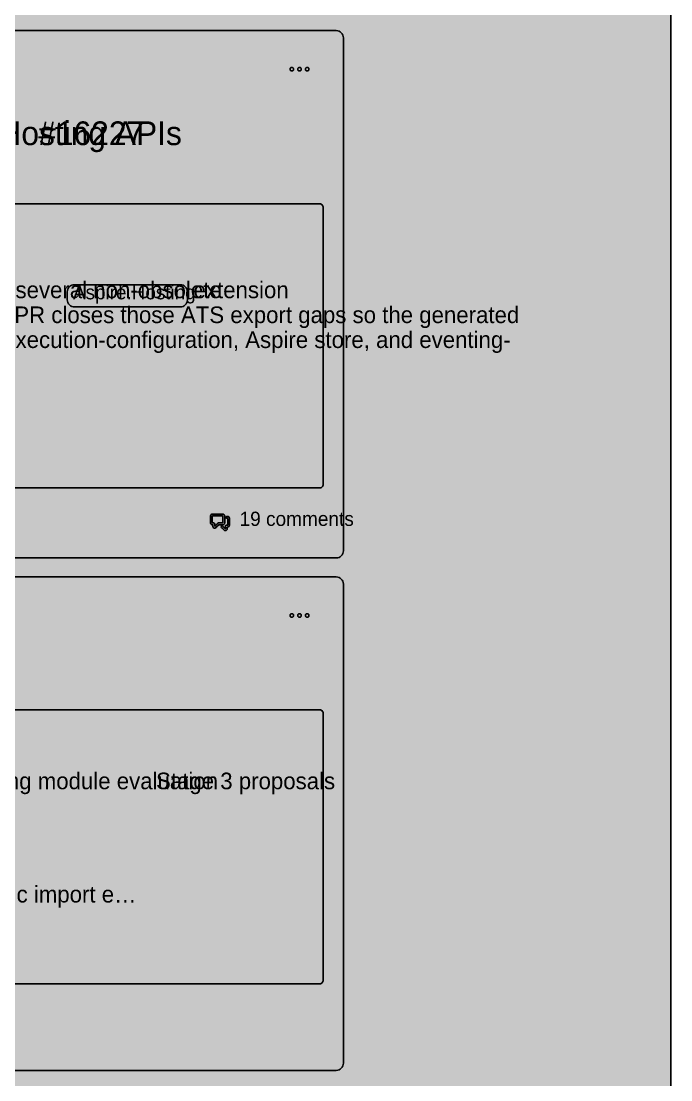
# Model space of a CAD drawing. Extents: x 0 to 2255, y 1 to 8699.
# Drawn here: x 732 to 1280, y 1027 to 1920 of the extents above; entities that cross this region are included whole.
import ezdxf

# ---------------------------------------------------------------- set-up
doc = ezdxf.new("R2010")
doc.units = 0

msp = doc.modelspace()

# ---------------------------------------------------------------- hatches: boundary and pattern name
at = {"true_color": 0x0d1117}
for points in [[(0, 8699), (1280, 8699), (1280, 0.77), (0, 0.77)], [(0, 8635), (1280, 8635), (1280, 0.77), (0, 0.77)], [(350, 1911.8), (998.03, 1911.8), (998.03, 1911.8), (999.2, 1911.68), (1000.33, 1911.34), (1001.37, 1910.79), (1002.28, 1910.04), (1003.02, 1909.13), (1003.58, 1908.1), (1003.92, 1906.97), (1004.03, 1905.8), (1004.03, 1473.25), (1004.03, 1473.25), (1003.92, 1472.08), (1003.58, 1470.95), (1003.02, 1469.92), (1002.28, 1469.01), (1001.37, 1468.26), (1000.33, 1467.71), (999.2, 1467.37), (998.03, 1467.25), (350, 1467.25), (350, 1467.25), (348.83, 1467.37), (347.7, 1467.71), (346.67, 1468.26), (345.76, 1469.01), (345.01, 1469.92), (344.46, 1470.95), (344.12, 1472.08), (344, 1473.25), (344, 1905.8), (344, 1905.8), (344.12, 1906.97), (344.46, 1908.1), (345.01, 1909.13), (345.76, 1910.04), (346.67, 1910.79), (347.7, 1911.34), (348.83, 1911.68), (350, 1911.8)], [(350, 1451.25), (998.03, 1451.25), (998.03, 1451.25), (999.2, 1451.13), (1000.33, 1450.79), (1001.37, 1450.24), (1002.28, 1449.49), (1003.02, 1448.58), (1003.58, 1447.55), (1003.92, 1446.42), (1004.03, 1445.25), (1004.03, 1041.25), (1004.03, 1041.25), (1003.92, 1040.08), (1003.58, 1038.95), (1003.02, 1037.92), (1002.28, 1037.01), (1001.37, 1036.26), (1000.33, 1035.71), (999.2, 1035.37), (998.03, 1035.25), (350, 1035.25), (350, 1035.25), (348.83, 1035.37), (347.7, 1035.71), (346.67, 1036.26), (345.76, 1037.01), (345.01, 1037.92), (344.46, 1038.95), (344.12, 1040.08), (344, 1041.25), (344, 1445.25), (344, 1445.25), (344.12, 1446.42), (344.46, 1447.55), (345.01, 1448.58), (345.76, 1449.49), (346.67, 1450.24), (347.7, 1450.79), (348.83, 1451.13), (350, 1451.25)]]:
    msp.add_hatch(color=256, dxfattribs=at).paths.add_polyline_path(points, flags=0)
at = {"true_color": 0x010409}
msp.add_hatch(color=256, dxfattribs=at).paths.add_polyline_path([(0, 8635), (1280, 8635), (1280, 0.77), (0, 0.77)], flags=0)
at = {"true_color": 0x9198a1}
h = msp.add_hatch(color=256, dxfattribs=at)
h.paths.add_polyline_path([(967.03, 1877.8), (967.18, 1877.81), (967.33, 1877.83), (967.47, 1877.86), (967.61, 1877.91), (967.74, 1877.98), (967.87, 1878.05), (967.98, 1878.14), (968.09, 1878.24), (968.19, 1878.35), (968.28, 1878.47), (968.36, 1878.59), (968.42, 1878.73), (968.47, 1878.86), (968.5, 1879.01), (968.53, 1879.15), (968.53, 1879.3), (968.53, 1879.45), (968.5, 1879.59), (968.47, 1879.74), (968.42, 1879.87), (968.36, 1880.01), (968.28, 1880.13), (968.19, 1880.25), (968.09, 1880.36), (967.98, 1880.46), (967.87, 1880.55), (967.74, 1880.62), (967.61, 1880.69), (967.47, 1880.74), (967.33, 1880.77), (967.18, 1880.79), (967.03, 1880.8), (966.89, 1880.79), (966.74, 1880.77), (966.6, 1880.74), (966.46, 1880.69), (966.33, 1880.62), (966.2, 1880.55), (966.08, 1880.46), (965.97, 1880.36), (965.87, 1880.25), (965.79, 1880.13), (965.71, 1880.01), (965.65, 1879.87), (965.6, 1879.74), (965.56, 1879.59), (965.54, 1879.45), (965.53, 1879.3), (965.54, 1879.15), (965.56, 1879.01), (965.6, 1878.86), (965.65, 1878.73), (965.71, 1878.59), (965.79, 1878.47), (965.87, 1878.35), (965.97, 1878.24), (966.08, 1878.14), (966.2, 1878.05), (966.33, 1877.98), (966.46, 1877.91), (966.6, 1877.86), (966.74, 1877.83), (966.89, 1877.81), (967.03, 1877.8)], flags=0)
h.paths.add_polyline_path([(960.53, 1877.8), (960.68, 1877.81), (960.83, 1877.83), (960.97, 1877.86), (961.11, 1877.91), (961.24, 1877.98), (961.37, 1878.05), (961.48, 1878.14), (961.59, 1878.24), (961.69, 1878.35), (961.78, 1878.47), (961.86, 1878.59), (961.92, 1878.73), (961.97, 1878.86), (962, 1879.01), (962.03, 1879.15), (962.03, 1879.3), (962.03, 1879.45), (962, 1879.59), (961.97, 1879.74), (961.92, 1879.87), (961.86, 1880.01), (961.78, 1880.13), (961.69, 1880.25), (961.59, 1880.36), (961.48, 1880.46), (961.37, 1880.55), (961.24, 1880.62), (961.11, 1880.69), (960.97, 1880.74), (960.83, 1880.77), (960.68, 1880.79), (960.53, 1880.8), (960.39, 1880.79), (960.24, 1880.77), (960.1, 1880.74), (959.96, 1880.69), (959.83, 1880.62), (959.7, 1880.55), (959.58, 1880.46), (959.47, 1880.36), (959.37, 1880.25), (959.29, 1880.13), (959.21, 1880.01), (959.15, 1879.87), (959.1, 1879.74), (959.06, 1879.59), (959.04, 1879.45), (959.03, 1879.3), (959.04, 1879.15), (959.06, 1879.01), (959.1, 1878.86), (959.15, 1878.73), (959.21, 1878.59), (959.29, 1878.47), (959.37, 1878.35), (959.47, 1878.24), (959.58, 1878.14), (959.7, 1878.05), (959.83, 1877.98), (959.96, 1877.91), (960.1, 1877.86), (960.24, 1877.83), (960.39, 1877.81), (960.53, 1877.8)], flags=0)
h.paths.add_polyline_path([(973.53, 1877.8), (973.68, 1877.81), (973.83, 1877.83), (973.97, 1877.86), (974.11, 1877.91), (974.24, 1877.98), (974.37, 1878.05), (974.48, 1878.14), (974.59, 1878.24), (974.69, 1878.35), (974.78, 1878.47), (974.86, 1878.59), (974.92, 1878.73), (974.97, 1878.86), (975, 1879.01), (975.03, 1879.15), (975.03, 1879.3), (975.03, 1879.45), (975, 1879.59), (974.97, 1879.74), (974.92, 1879.87), (974.86, 1880.01), (974.78, 1880.13), (974.69, 1880.25), (974.59, 1880.36), (974.48, 1880.46), (974.37, 1880.55), (974.24, 1880.62), (974.11, 1880.69), (973.97, 1880.74), (973.83, 1880.77), (973.68, 1880.79), (973.53, 1880.8), (973.39, 1880.79), (973.24, 1880.77), (973.1, 1880.74), (972.96, 1880.69), (972.83, 1880.62), (972.7, 1880.55), (972.58, 1880.46), (972.47, 1880.36), (972.37, 1880.25), (972.29, 1880.13), (972.21, 1880.01), (972.15, 1879.87), (972.1, 1879.74), (972.06, 1879.59), (972.04, 1879.45), (972.03, 1879.3), (972.04, 1879.15), (972.06, 1879.01), (972.1, 1878.86), (972.15, 1878.73), (972.21, 1878.59), (972.29, 1878.47), (972.37, 1878.35), (972.47, 1878.24), (972.58, 1878.14), (972.7, 1878.05), (972.83, 1877.98), (972.96, 1877.91), (973.1, 1877.86), (973.24, 1877.83), (973.39, 1877.81), (973.53, 1877.8)], flags=0)
at = {"true_color": 0x151b23}
for points in [[(364, 1765.8), (984.03, 1765.8), (984.03, 1765.8), (984.62, 1765.74), (985.18, 1765.57), (985.7, 1765.29), (986.15, 1764.92), (986.53, 1764.47), (986.8, 1763.95), (986.98, 1763.39), (987.03, 1762.8), (987.03, 1529.25), (987.03, 1529.25), (986.98, 1528.66), (986.8, 1528.1), (986.53, 1527.58), (986.15, 1527.13), (985.7, 1526.76), (985.18, 1526.48), (984.62, 1526.31), (984.03, 1526.25), (364, 1526.25), (364, 1526.25), (363.41, 1526.31), (362.85, 1526.48), (362.33, 1526.76), (361.88, 1527.13), (361.51, 1527.58), (361.23, 1528.1), (361.06, 1528.66), (361, 1529.25), (361, 1762.8), (361, 1762.8), (361.06, 1763.39), (361.23, 1763.95), (361.51, 1764.47), (361.88, 1764.92), (362.33, 1765.29), (362.85, 1765.57), (363.41, 1765.74), (364, 1765.8)], [(364, 1339.25), (984.03, 1339.25), (984.03, 1339.25), (984.62, 1339.19), (985.18, 1339.02), (985.7, 1338.74), (986.15, 1338.37), (986.53, 1337.92), (986.8, 1337.4), (986.98, 1336.84), (987.03, 1336.25), (987.03, 1111.25), (987.03, 1111.25), (986.98, 1110.66), (986.8, 1110.1), (986.53, 1109.58), (986.15, 1109.13), (985.7, 1108.76), (985.18, 1108.48), (984.62, 1108.31), (984.03, 1108.25), (364, 1108.25), (364, 1108.25), (363.41, 1108.31), (362.85, 1108.48), (362.33, 1108.76), (361.88, 1109.13), (361.51, 1109.58), (361.23, 1110.1), (361.06, 1110.66), (361, 1111.25), (361, 1336.25), (361, 1336.25), (361.06, 1336.84), (361.23, 1337.4), (361.51, 1337.92), (361.88, 1338.37), (362.33, 1338.74), (362.85, 1339.02), (363.41, 1339.19), (364, 1339.25)]]:
    msp.add_hatch(color=256, dxfattribs=at).paths.add_polyline_path(points, flags=0)
at = {"true_color": 0x656c76}
msp.add_hatch(color=256, dxfattribs=at).paths.add_polyline_path([(777.32, 1697.63), (866.55, 1697.63), (866.55, 1697.63), (867.72, 1697.52), (868.85, 1697.18), (869.88, 1696.62), (870.79, 1695.88), (871.54, 1694.97), (872.09, 1693.93), (872.43, 1692.8), (872.55, 1691.63), (872.55, 1684.87), (872.55, 1684.87), (872.43, 1683.7), (872.09, 1682.57), (871.54, 1681.53), (870.79, 1680.62), (869.88, 1679.88), (868.85, 1679.32), (867.72, 1678.98), (866.55, 1678.87), (777.32, 1678.87), (777.32, 1678.87), (776.15, 1678.98), (775.02, 1679.32), (773.98, 1679.88), (773.07, 1680.62), (772.33, 1681.53), (771.77, 1682.57), (771.43, 1683.7), (771.32, 1684.87), (771.32, 1691.63), (771.32, 1691.63), (771.43, 1692.8), (771.77, 1693.93), (772.33, 1694.97), (773.07, 1695.88), (773.98, 1696.62), (775.02, 1697.18), (776.15, 1697.52), (777.32, 1697.63)], flags=0)
at = {"true_color": 0x9198a1}
h = msp.add_hatch(color=256, dxfattribs=at)
h.paths.add_polyline_path([(893.8, 1504.25), (894.46, 1504.25), (895.13, 1504.25), (895.79, 1504.25), (896.46, 1504.25), (897.12, 1504.25), (897.79, 1504.25), (898.45, 1504.25), (899.12, 1504.25), (899.78, 1504.25), (900.45, 1504.25), (901.11, 1504.25), (901.78, 1504.25), (902.44, 1504.24), (903.08, 1504.07), (903.6, 1503.67), (903.94, 1503.1), (904.05, 1502.45), (904.05, 1501.78), (904.05, 1501.12), (904.05, 1500.45), (904.05, 1499.79), (904.05, 1499.12), (904.05, 1498.46), (904.05, 1497.79), (904.05, 1497.13), (903.97, 1496.47), (903.65, 1495.89), (903.15, 1495.47), (902.52, 1495.26), (901.85, 1495.25), (901.19, 1495.25), (900.52, 1495.25), (899.86, 1495.25), (899.19, 1495.25), (898.7, 1494.84), (898.23, 1494.37), (897.76, 1493.9), (897.29, 1493.43), (896.82, 1492.96), (896.33, 1492.51), (895.72, 1492.27), (895.06, 1492.32), (894.5, 1492.66), (894.14, 1493.21), (894.05, 1493.87), (894.05, 1494.53), (894.05, 1495.2), (893.44, 1495.29), (892.83, 1495.54), (892.36, 1496.01), (892.09, 1496.61), (892.05, 1497.27), (892.05, 1497.94), (892.05, 1498.6), (892.05, 1499.27), (892.05, 1499.93), (892.05, 1500.6), (892.05, 1501.26), (892.05, 1501.93), (892.05, 1502.59), (892.21, 1503.23), (892.59, 1503.77), (893.15, 1504.13), (893.8, 1504.25)], flags=0)
h.paths.add_polyline_path([(893.55, 1502.5), (893.55, 1501.98), (893.55, 1501.46), (893.55, 1500.94), (893.55, 1500.41), (893.55, 1499.89), (893.55, 1499.37), (893.55, 1498.85), (893.55, 1498.33), (893.55, 1497.81), (893.55, 1497.29), (893.65, 1496.8), (894.17, 1496.75), (894.69, 1496.75), (895.19, 1496.64), (895.51, 1496.24), (895.55, 1495.73), (895.55, 1495.21), (895.55, 1494.68), (895.55, 1494.16), (895.67, 1493.93), (896.04, 1494.3), (896.41, 1494.67), (896.78, 1495.04), (897.14, 1495.4), (897.51, 1495.77), (897.88, 1496.14), (898.25, 1496.51), (898.71, 1496.74), (899.23, 1496.75), (899.75, 1496.75), (900.27, 1496.75), (900.79, 1496.75), (901.31, 1496.75), (901.83, 1496.75), (902.35, 1496.76), (902.55, 1497.18), (902.55, 1497.71), (902.55, 1498.23), (902.55, 1498.75), (902.55, 1499.27), (902.55, 1499.79), (902.55, 1500.31), (902.55, 1500.83), (902.55, 1501.36), (902.55, 1501.88), (902.55, 1502.4), (902.27, 1502.75), (901.75, 1502.75), (901.23, 1502.75), (900.71, 1502.75), (900.19, 1502.75), (899.67, 1502.75), (899.14, 1502.75), (898.62, 1502.75), (898.1, 1502.75), (897.58, 1502.75), (897.06, 1502.75), (896.54, 1502.75), (896.01, 1502.75), (895.49, 1502.75), (894.97, 1502.75), (894.45, 1502.75), (893.93, 1502.75), (893.55, 1502.5)], flags=0)
h.paths.add_polyline_path([(906.55, 1500.5), (906.08, 1500.75), (905.48, 1500.82), (905.09, 1501.26), (905.14, 1501.85), (905.6, 1502.22), (906.21, 1502.25), (906.81, 1502.17), (907.35, 1501.9), (907.77, 1501.46), (908, 1500.9), (908.05, 1500.29), (908.05, 1499.68), (908.05, 1499.07), (908.05, 1498.46), (908.05, 1497.85), (908.05, 1497.24), (908.05, 1496.63), (908.05, 1496.02), (908.05, 1495.41), (908.04, 1494.8), (907.87, 1494.22), (907.51, 1493.73), (907, 1493.4), (906.41, 1493.25), (906.05, 1493), (906.05, 1492.39), (906.05, 1491.78), (905.95, 1491.19), (905.62, 1490.68), (905.12, 1490.35), (904.52, 1490.25), (903.93, 1490.41), (903.46, 1490.78), (903.02, 1491.22), (902.59, 1491.65), (902.16, 1492.08), (901.73, 1492.51), (901.3, 1492.94), (901.03, 1493.47), (901.23, 1494.03), (901.77, 1494.27), (902.32, 1494.04), (902.75, 1493.61), (903.18, 1493.18), (903.61, 1492.75), (904.04, 1492.32), (904.48, 1491.88), (904.55, 1492.32), (904.55, 1492.92), (904.55, 1493.53), (904.56, 1494.14), (904.9, 1494.63), (905.49, 1494.75), (906.1, 1494.75), (906.55, 1495.01), (906.55, 1495.62), (906.55, 1496.23), (906.55, 1496.84), (906.55, 1497.45), (906.55, 1498.06), (906.55, 1498.67), (906.55, 1499.28), (906.55, 1499.89), (906.55, 1500.5)], flags=0)
h = msp.add_hatch(color=256, dxfattribs=at)
h.paths.add_polyline_path([(967.03, 1417.25), (967.18, 1417.26), (967.33, 1417.28), (967.47, 1417.31), (967.61, 1417.36), (967.74, 1417.43), (967.87, 1417.5), (967.98, 1417.59), (968.09, 1417.69), (968.19, 1417.8), (968.28, 1417.92), (968.36, 1418.04), (968.42, 1418.18), (968.47, 1418.31), (968.5, 1418.46), (968.53, 1418.6), (968.53, 1418.75), (968.53, 1418.9), (968.5, 1419.04), (968.47, 1419.19), (968.42, 1419.32), (968.36, 1419.46), (968.28, 1419.58), (968.19, 1419.7), (968.09, 1419.81), (967.98, 1419.91), (967.87, 1420), (967.74, 1420.07), (967.61, 1420.14), (967.47, 1420.19), (967.33, 1420.22), (967.18, 1420.24), (967.03, 1420.25), (966.89, 1420.24), (966.74, 1420.22), (966.6, 1420.19), (966.46, 1420.14), (966.33, 1420.07), (966.2, 1420), (966.08, 1419.91), (965.97, 1419.81), (965.87, 1419.7), (965.79, 1419.58), (965.71, 1419.46), (965.65, 1419.32), (965.6, 1419.19), (965.56, 1419.04), (965.54, 1418.9), (965.53, 1418.75), (965.54, 1418.6), (965.56, 1418.46), (965.6, 1418.31), (965.65, 1418.18), (965.71, 1418.04), (965.79, 1417.92), (965.87, 1417.8), (965.97, 1417.69), (966.08, 1417.59), (966.2, 1417.5), (966.33, 1417.43), (966.46, 1417.36), (966.6, 1417.31), (966.74, 1417.28), (966.89, 1417.26), (967.03, 1417.25)], flags=0)
h.paths.add_polyline_path([(960.53, 1417.25), (960.68, 1417.26), (960.83, 1417.28), (960.97, 1417.31), (961.11, 1417.36), (961.24, 1417.43), (961.37, 1417.5), (961.48, 1417.59), (961.59, 1417.69), (961.69, 1417.8), (961.78, 1417.92), (961.86, 1418.04), (961.92, 1418.18), (961.97, 1418.31), (962, 1418.46), (962.03, 1418.6), (962.03, 1418.75), (962.03, 1418.9), (962, 1419.04), (961.97, 1419.19), (961.92, 1419.32), (961.86, 1419.46), (961.78, 1419.58), (961.69, 1419.7), (961.59, 1419.81), (961.48, 1419.91), (961.37, 1420), (961.24, 1420.07), (961.11, 1420.14), (960.97, 1420.19), (960.83, 1420.22), (960.68, 1420.24), (960.53, 1420.25), (960.39, 1420.24), (960.24, 1420.22), (960.1, 1420.19), (959.96, 1420.14), (959.83, 1420.07), (959.7, 1420), (959.58, 1419.91), (959.47, 1419.81), (959.37, 1419.7), (959.29, 1419.58), (959.21, 1419.46), (959.15, 1419.32), (959.1, 1419.19), (959.06, 1419.04), (959.04, 1418.9), (959.03, 1418.75), (959.04, 1418.6), (959.06, 1418.46), (959.1, 1418.31), (959.15, 1418.18), (959.21, 1418.04), (959.29, 1417.92), (959.37, 1417.8), (959.47, 1417.69), (959.58, 1417.59), (959.7, 1417.5), (959.83, 1417.43), (959.96, 1417.36), (960.1, 1417.31), (960.24, 1417.28), (960.39, 1417.26), (960.53, 1417.25)], flags=0)
h.paths.add_polyline_path([(973.53, 1417.25), (973.68, 1417.26), (973.83, 1417.28), (973.97, 1417.31), (974.11, 1417.36), (974.24, 1417.43), (974.37, 1417.5), (974.48, 1417.59), (974.59, 1417.69), (974.69, 1417.8), (974.78, 1417.92), (974.86, 1418.04), (974.92, 1418.18), (974.97, 1418.31), (975, 1418.46), (975.03, 1418.6), (975.03, 1418.75), (975.03, 1418.9), (975, 1419.04), (974.97, 1419.19), (974.92, 1419.32), (974.86, 1419.46), (974.78, 1419.58), (974.69, 1419.7), (974.59, 1419.81), (974.48, 1419.91), (974.37, 1420), (974.24, 1420.07), (974.11, 1420.14), (973.97, 1420.19), (973.83, 1420.22), (973.68, 1420.24), (973.53, 1420.25), (973.39, 1420.24), (973.24, 1420.22), (973.1, 1420.19), (972.96, 1420.14), (972.83, 1420.07), (972.7, 1420), (972.58, 1419.91), (972.47, 1419.81), (972.37, 1419.7), (972.29, 1419.58), (972.21, 1419.46), (972.15, 1419.32), (972.1, 1419.19), (972.06, 1419.04), (972.04, 1418.9), (972.03, 1418.75), (972.04, 1418.6), (972.06, 1418.46), (972.1, 1418.31), (972.15, 1418.18), (972.21, 1418.04), (972.29, 1417.92), (972.37, 1417.8), (972.47, 1417.69), (972.58, 1417.59), (972.7, 1417.5), (972.83, 1417.43), (972.96, 1417.36), (973.1, 1417.31), (973.24, 1417.28), (973.39, 1417.26), (973.53, 1417.25)], flags=0)

# ---------------------------------------------------------------- linework, layer by layer
at = {"true_color": 0x0d1117}
for points in [[(0, 8699), (1280, 8699), (1280, 0.77), (0, 0.77)], [(0, 8635), (1280, 8635), (1280, 0.77), (0, 0.77)]]:
    msp.add_lwpolyline(points, close=True, dxfattribs=at)
at = {"true_color": 0x010409}
msp.add_lwpolyline([(0, 8635), (1280, 8635), (1280, 0.77), (0, 0.77)], close=True, dxfattribs=at)
at = {"true_color": 0x3d444d}
for points in [[(350, 1911.8), (998.03, 1911.8), (998.03, 1911.8), (999.2, 1911.68), (1000.33, 1911.34), (1001.37, 1910.79), (1002.28, 1910.04), (1003.02, 1909.13), (1003.58, 1908.1), (1003.92, 1906.97), (1004.03, 1905.8), (1004.03, 1473.25), (1004.03, 1473.25), (1003.92, 1472.08), (1003.58, 1470.95), (1003.02, 1469.92), (1002.28, 1469.01), (1001.37, 1468.26), (1000.33, 1467.71), (999.2, 1467.37), (998.03, 1467.25), (350, 1467.25)], [(350, 1451.25), (998.03, 1451.25), (998.03, 1451.25), (999.2, 1451.13), (1000.33, 1450.79), (1001.37, 1450.24), (1002.28, 1449.49), (1003.02, 1448.58), (1003.58, 1447.55), (1003.92, 1446.42), (1004.03, 1445.25), (1004.03, 1041.25), (1004.03, 1041.25), (1003.92, 1040.08), (1003.58, 1038.95), (1003.02, 1037.92), (1002.28, 1037.01), (1001.37, 1036.26), (1000.33, 1035.71), (999.2, 1035.37), (998.03, 1035.25), (350, 1035.25)]]:
    msp.add_lwpolyline(points, dxfattribs=at)
at = {"true_color": 0x9198a1}
for points in [[(960.53, 1877.8), (960.68, 1877.81), (960.83, 1877.83), (960.97, 1877.86), (961.11, 1877.91), (961.24, 1877.98), (961.37, 1878.05), (961.48, 1878.14), (961.59, 1878.24), (961.69, 1878.35), (961.78, 1878.47), (961.86, 1878.59), (961.92, 1878.73), (961.97, 1878.86), (962, 1879.01), (962.03, 1879.15), (962.03, 1879.3), (962.03, 1879.45), (962, 1879.59), (961.97, 1879.74), (961.92, 1879.87), (961.86, 1880.01), (961.78, 1880.13), (961.69, 1880.25), (961.59, 1880.36), (961.48, 1880.46), (961.37, 1880.55), (961.24, 1880.62), (961.11, 1880.69), (960.97, 1880.74), (960.83, 1880.77), (960.68, 1880.79), (960.53, 1880.8), (960.39, 1880.79), (960.24, 1880.77), (960.1, 1880.74), (959.96, 1880.69), (959.83, 1880.62), (959.7, 1880.55), (959.58, 1880.46), (959.47, 1880.36), (959.37, 1880.25), (959.29, 1880.13), (959.21, 1880.01), (959.15, 1879.87), (959.1, 1879.74), (959.06, 1879.59), (959.04, 1879.45), (959.03, 1879.3), (959.04, 1879.15), (959.06, 1879.01), (959.1, 1878.86), (959.15, 1878.73), (959.21, 1878.59), (959.29, 1878.47), (959.37, 1878.35), (959.47, 1878.24), (959.58, 1878.14), (959.7, 1878.05), (959.83, 1877.98), (959.96, 1877.91), (960.1, 1877.86), (960.24, 1877.83), (960.39, 1877.81), (960.53, 1877.8)], [(967.03, 1877.8), (967.18, 1877.81), (967.33, 1877.83), (967.47, 1877.86), (967.61, 1877.91), (967.74, 1877.98), (967.87, 1878.05), (967.98, 1878.14), (968.09, 1878.24), (968.19, 1878.35), (968.28, 1878.47), (968.36, 1878.59), (968.42, 1878.73), (968.47, 1878.86), (968.5, 1879.01), (968.53, 1879.15), (968.53, 1879.3), (968.53, 1879.45), (968.5, 1879.59), (968.47, 1879.74), (968.42, 1879.87), (968.36, 1880.01), (968.28, 1880.13), (968.19, 1880.25), (968.09, 1880.36), (967.98, 1880.46), (967.87, 1880.55), (967.74, 1880.62), (967.61, 1880.69), (967.47, 1880.74), (967.33, 1880.77), (967.18, 1880.79), (967.03, 1880.8), (966.89, 1880.79), (966.74, 1880.77), (966.6, 1880.74), (966.46, 1880.69), (966.33, 1880.62), (966.2, 1880.55), (966.08, 1880.46), (965.97, 1880.36), (965.87, 1880.25), (965.79, 1880.13), (965.71, 1880.01), (965.65, 1879.87), (965.6, 1879.74), (965.56, 1879.59), (965.54, 1879.45), (965.53, 1879.3), (965.54, 1879.15), (965.56, 1879.01), (965.6, 1878.86), (965.65, 1878.73), (965.71, 1878.59), (965.79, 1878.47), (965.87, 1878.35), (965.97, 1878.24), (966.08, 1878.14), (966.2, 1878.05), (966.33, 1877.98), (966.46, 1877.91), (966.6, 1877.86), (966.74, 1877.83), (966.89, 1877.81), (967.03, 1877.8)], [(973.53, 1877.8), (973.68, 1877.81), (973.83, 1877.83), (973.97, 1877.86), (974.11, 1877.91), (974.24, 1877.98), (974.37, 1878.05), (974.48, 1878.14), (974.59, 1878.24), (974.69, 1878.35), (974.78, 1878.47), (974.86, 1878.59), (974.92, 1878.73), (974.97, 1878.86), (975, 1879.01), (975.03, 1879.15), (975.03, 1879.3), (975.03, 1879.45), (975, 1879.59), (974.97, 1879.74), (974.92, 1879.87), (974.86, 1880.01), (974.78, 1880.13), (974.69, 1880.25), (974.59, 1880.36), (974.48, 1880.46), (974.37, 1880.55), (974.24, 1880.62), (974.11, 1880.69), (973.97, 1880.74), (973.83, 1880.77), (973.68, 1880.79), (973.53, 1880.8), (973.39, 1880.79), (973.24, 1880.77), (973.1, 1880.74), (972.96, 1880.69), (972.83, 1880.62), (972.7, 1880.55), (972.58, 1880.46), (972.47, 1880.36), (972.37, 1880.25), (972.29, 1880.13), (972.21, 1880.01), (972.15, 1879.87), (972.1, 1879.74), (972.06, 1879.59), (972.04, 1879.45), (972.03, 1879.3), (972.04, 1879.15), (972.06, 1879.01), (972.1, 1878.86), (972.15, 1878.73), (972.21, 1878.59), (972.29, 1878.47), (972.37, 1878.35), (972.47, 1878.24), (972.58, 1878.14), (972.7, 1878.05), (972.83, 1877.98), (972.96, 1877.91), (973.1, 1877.86), (973.24, 1877.83), (973.39, 1877.81), (973.53, 1877.8)], [(893.8, 1504.25), (894.46, 1504.25), (895.13, 1504.25), (895.79, 1504.25), (896.46, 1504.25), (897.12, 1504.25), (897.79, 1504.25), (898.45, 1504.25), (899.12, 1504.25), (899.78, 1504.25), (900.45, 1504.25), (901.11, 1504.25), (901.78, 1504.25), (902.44, 1504.24), (903.08, 1504.07), (903.6, 1503.67), (903.94, 1503.1), (904.05, 1502.45), (904.05, 1501.78), (904.05, 1501.12), (904.05, 1500.45), (904.05, 1499.79), (904.05, 1499.12), (904.05, 1498.46), (904.05, 1497.79), (904.05, 1497.13), (903.97, 1496.47), (903.65, 1495.89), (903.15, 1495.47), (902.52, 1495.26), (901.85, 1495.25), (901.19, 1495.25), (900.52, 1495.25), (899.86, 1495.25), (899.19, 1495.25), (898.7, 1494.84), (898.23, 1494.37), (897.76, 1493.9), (897.29, 1493.43), (896.82, 1492.96), (896.33, 1492.51), (895.72, 1492.27), (895.06, 1492.32), (894.5, 1492.66), (894.14, 1493.21), (894.05, 1493.87), (894.05, 1494.53), (894.05, 1495.2), (893.44, 1495.29), (892.83, 1495.54), (892.36, 1496.01), (892.09, 1496.61), (892.05, 1497.27), (892.05, 1497.94), (892.05, 1498.6), (892.05, 1499.27), (892.05, 1499.93), (892.05, 1500.6), (892.05, 1501.26), (892.05, 1501.93), (892.05, 1502.59), (892.21, 1503.23), (892.59, 1503.77), (893.15, 1504.13), (893.8, 1504.25)], [(893.55, 1502.5), (893.55, 1501.98), (893.55, 1501.46), (893.55, 1500.94), (893.55, 1500.41), (893.55, 1499.89), (893.55, 1499.37), (893.55, 1498.85), (893.55, 1498.33), (893.55, 1497.81), (893.55, 1497.29), (893.65, 1496.8), (894.17, 1496.75), (894.69, 1496.75), (895.19, 1496.64), (895.51, 1496.24), (895.55, 1495.73), (895.55, 1495.21), (895.55, 1494.68), (895.55, 1494.16), (895.67, 1493.93), (896.04, 1494.3), (896.41, 1494.67), (896.78, 1495.04), (897.14, 1495.4), (897.51, 1495.77), (897.88, 1496.14), (898.25, 1496.51), (898.71, 1496.74), (899.23, 1496.75), (899.75, 1496.75), (900.27, 1496.75), (900.79, 1496.75), (901.31, 1496.75), (901.83, 1496.75), (902.35, 1496.76), (902.55, 1497.18), (902.55, 1497.71), (902.55, 1498.23), (902.55, 1498.75), (902.55, 1499.27), (902.55, 1499.79), (902.55, 1500.31), (902.55, 1500.83), (902.55, 1501.36), (902.55, 1501.88), (902.55, 1502.4), (902.27, 1502.75), (901.75, 1502.75), (901.23, 1502.75), (900.71, 1502.75), (900.19, 1502.75), (899.67, 1502.75), (899.14, 1502.75), (898.62, 1502.75), (898.1, 1502.75), (897.58, 1502.75), (897.06, 1502.75), (896.54, 1502.75), (896.01, 1502.75), (895.49, 1502.75), (894.97, 1502.75), (894.45, 1502.75), (893.93, 1502.75), (893.55, 1502.5)], [(906.55, 1500.5), (906.08, 1500.75), (905.48, 1500.82), (905.09, 1501.26), (905.14, 1501.85), (905.6, 1502.22), (906.21, 1502.25), (906.81, 1502.17), (907.35, 1501.9), (907.77, 1501.46), (908, 1500.9), (908.05, 1500.29), (908.05, 1499.68), (908.05, 1499.07), (908.05, 1498.46), (908.05, 1497.85), (908.05, 1497.24), (908.05, 1496.63), (908.05, 1496.02), (908.05, 1495.41), (908.04, 1494.8), (907.87, 1494.22), (907.51, 1493.73), (907, 1493.4), (906.41, 1493.25), (906.05, 1493), (906.05, 1492.39), (906.05, 1491.78), (905.95, 1491.19), (905.62, 1490.68), (905.12, 1490.35), (904.52, 1490.25), (903.93, 1490.41), (903.46, 1490.78), (903.02, 1491.22), (902.59, 1491.65), (902.16, 1492.08), (901.73, 1492.51), (901.3, 1492.94), (901.03, 1493.47), (901.23, 1494.03), (901.77, 1494.27), (902.32, 1494.04), (902.75, 1493.61), (903.18, 1493.18), (903.61, 1492.75), (904.04, 1492.32), (904.48, 1491.88), (904.55, 1492.32), (904.55, 1492.92), (904.55, 1493.53), (904.56, 1494.14), (904.9, 1494.63), (905.49, 1494.75), (906.1, 1494.75), (906.55, 1495.01), (906.55, 1495.62), (906.55, 1496.23), (906.55, 1496.84), (906.55, 1497.45), (906.55, 1498.06), (906.55, 1498.67), (906.55, 1499.28), (906.55, 1499.89), (906.55, 1500.5)], [(960.53, 1417.25), (960.68, 1417.26), (960.83, 1417.28), (960.97, 1417.31), (961.11, 1417.36), (961.24, 1417.43), (961.37, 1417.5), (961.48, 1417.59), (961.59, 1417.69), (961.69, 1417.8), (961.78, 1417.92), (961.86, 1418.04), (961.92, 1418.18), (961.97, 1418.31), (962, 1418.46), (962.03, 1418.6), (962.03, 1418.75), (962.03, 1418.9), (962, 1419.04), (961.97, 1419.19), (961.92, 1419.32), (961.86, 1419.46), (961.78, 1419.58), (961.69, 1419.7), (961.59, 1419.81), (961.48, 1419.91), (961.37, 1420), (961.24, 1420.07), (961.11, 1420.14), (960.97, 1420.19), (960.83, 1420.22), (960.68, 1420.24), (960.53, 1420.25), (960.39, 1420.24), (960.24, 1420.22), (960.1, 1420.19), (959.96, 1420.14), (959.83, 1420.07), (959.7, 1420), (959.58, 1419.91), (959.47, 1419.81), (959.37, 1419.7), (959.29, 1419.58), (959.21, 1419.46), (959.15, 1419.32), (959.1, 1419.19), (959.06, 1419.04), (959.04, 1418.9), (959.03, 1418.75), (959.04, 1418.6), (959.06, 1418.46), (959.1, 1418.31), (959.15, 1418.18), (959.21, 1418.04), (959.29, 1417.92), (959.37, 1417.8), (959.47, 1417.69), (959.58, 1417.59), (959.7, 1417.5), (959.83, 1417.43), (959.96, 1417.36), (960.1, 1417.31), (960.24, 1417.28), (960.39, 1417.26), (960.53, 1417.25)], [(967.03, 1417.25), (967.18, 1417.26), (967.33, 1417.28), (967.47, 1417.31), (967.61, 1417.36), (967.74, 1417.43), (967.87, 1417.5), (967.98, 1417.59), (968.09, 1417.69), (968.19, 1417.8), (968.28, 1417.92), (968.36, 1418.04), (968.42, 1418.18), (968.47, 1418.31), (968.5, 1418.46), (968.53, 1418.6), (968.53, 1418.75), (968.53, 1418.9), (968.5, 1419.04), (968.47, 1419.19), (968.42, 1419.32), (968.36, 1419.46), (968.28, 1419.58), (968.19, 1419.7), (968.09, 1419.81), (967.98, 1419.91), (967.87, 1420), (967.74, 1420.07), (967.61, 1420.14), (967.47, 1420.19), (967.33, 1420.22), (967.18, 1420.24), (967.03, 1420.25), (966.89, 1420.24), (966.74, 1420.22), (966.6, 1420.19), (966.46, 1420.14), (966.33, 1420.07), (966.2, 1420), (966.08, 1419.91), (965.97, 1419.81), (965.87, 1419.7), (965.79, 1419.58), (965.71, 1419.46), (965.65, 1419.32), (965.6, 1419.19), (965.56, 1419.04), (965.54, 1418.9), (965.53, 1418.75), (965.54, 1418.6), (965.56, 1418.46), (965.6, 1418.31), (965.65, 1418.18), (965.71, 1418.04), (965.79, 1417.92), (965.87, 1417.8), (965.97, 1417.69), (966.08, 1417.59), (966.2, 1417.5), (966.33, 1417.43), (966.46, 1417.36), (966.6, 1417.31), (966.74, 1417.28), (966.89, 1417.26), (967.03, 1417.25)], [(973.53, 1417.25), (973.68, 1417.26), (973.83, 1417.28), (973.97, 1417.31), (974.11, 1417.36), (974.24, 1417.43), (974.37, 1417.5), (974.48, 1417.59), (974.59, 1417.69), (974.69, 1417.8), (974.78, 1417.92), (974.86, 1418.04), (974.92, 1418.18), (974.97, 1418.31), (975, 1418.46), (975.03, 1418.6), (975.03, 1418.75), (975.03, 1418.9), (975, 1419.04), (974.97, 1419.19), (974.92, 1419.32), (974.86, 1419.46), (974.78, 1419.58), (974.69, 1419.7), (974.59, 1419.81), (974.48, 1419.91), (974.37, 1420), (974.24, 1420.07), (974.11, 1420.14), (973.97, 1420.19), (973.83, 1420.22), (973.68, 1420.24), (973.53, 1420.25), (973.39, 1420.24), (973.24, 1420.22), (973.1, 1420.19), (972.96, 1420.14), (972.83, 1420.07), (972.7, 1420), (972.58, 1419.91), (972.47, 1419.81), (972.37, 1419.7), (972.29, 1419.58), (972.21, 1419.46), (972.15, 1419.32), (972.1, 1419.19), (972.06, 1419.04), (972.04, 1418.9), (972.03, 1418.75), (972.04, 1418.6), (972.06, 1418.46), (972.1, 1418.31), (972.15, 1418.18), (972.21, 1418.04), (972.29, 1417.92), (972.37, 1417.8), (972.47, 1417.69), (972.58, 1417.59), (972.7, 1417.5), (972.83, 1417.43), (972.96, 1417.36), (973.1, 1417.31), (973.24, 1417.28), (973.39, 1417.26), (973.53, 1417.25)]]:
    msp.add_lwpolyline(points, close=True, dxfattribs=at)
at = {"true_color": 0x151b23}
for points in [[(364, 1765.8), (984.03, 1765.8), (984.03, 1765.8), (984.62, 1765.74), (985.18, 1765.57), (985.7, 1765.29), (986.15, 1764.92), (986.53, 1764.47), (986.8, 1763.95), (986.98, 1763.39), (987.03, 1762.8), (987.03, 1529.25), (987.03, 1529.25), (986.98, 1528.66), (986.8, 1528.1), (986.53, 1527.58), (986.15, 1527.13), (985.7, 1526.76), (985.18, 1526.48), (984.62, 1526.31), (984.03, 1526.25), (364, 1526.25)], [(364, 1339.25), (984.03, 1339.25), (984.03, 1339.25), (984.62, 1339.19), (985.18, 1339.02), (985.7, 1338.74), (986.15, 1338.37), (986.53, 1337.92), (986.8, 1337.4), (986.98, 1336.84), (987.03, 1336.25), (987.03, 1111.25), (987.03, 1111.25), (986.98, 1110.66), (986.8, 1110.1), (986.53, 1109.58), (986.15, 1109.13), (985.7, 1108.76), (985.18, 1108.48), (984.62, 1108.31), (984.03, 1108.25), (364, 1108.25)]]:
    msp.add_lwpolyline(points, dxfattribs=at)
at = {"true_color": 0x656c76}
msp.add_lwpolyline([(777.32, 1697.63), (866.55, 1697.63), (866.55, 1697.63), (867.72, 1697.52), (868.85, 1697.18), (869.88, 1696.62), (870.79, 1695.88), (871.54, 1694.97), (872.09, 1693.93), (872.43, 1692.8), (872.55, 1691.63), (872.55, 1684.87), (872.55, 1684.87), (872.43, 1683.7), (872.09, 1682.57), (871.54, 1681.53), (870.79, 1680.62), (869.88, 1679.88), (868.85, 1679.32), (867.72, 1678.98), (866.55, 1678.87), (777.32, 1678.87), (777.32, 1678.87), (776.15, 1678.98), (775.02, 1679.32), (773.98, 1679.88), (773.07, 1680.62), (772.33, 1681.53), (771.77, 1682.57), (771.43, 1683.7), (771.32, 1684.87), (771.32, 1691.63), (771.32, 1691.63), (771.43, 1692.8), (771.77, 1693.93), (772.33, 1694.97), (773.07, 1695.88), (773.98, 1696.62), (775.02, 1697.18), (776.15, 1697.52), (777.32, 1697.63)], close=True, dxfattribs=at)

# ---------------------------------------------------------------- texts
at = {"true_color": 0xf0f6fc}
for s, height, p in [('Export remaining ATS Aspire.Hosting APIs ', 20, (361, 1815.3)), ('Polyglot guest apphosts were still missing several non-obsolete ', 14, (377, 1686.25)), ('Aspire.Hosting', 11.9, (776.08, 1685.27)), (' extension', 14, (872.55, 1686.25)), ('methods that exist in the C# surface. This PR closes those ATS export gaps so the generated', 14, (377, 1665.25)), ('guest SDKs expose the same supported execution-configuration, Aspire store, and eventing-', 14, (377, 1644.25)), (' Stage 3 proposals', 14, (840.92, 1272.25)), ('Fix trailing comma reporting for dynamic import e…', 14, (405, 1176.75))]:
    msp.add_text(s, height=height, dxfattribs=at).set_placement(p)
at = {"true_color": 0x9198a1}
for s, height, p in [('#16227', 20, (746.85, 1815.3)), (' 19 comments', 12, (912.05, 1494.25))]:
    msp.add_text(s, height=height, dxfattribs=at).set_placement(p)
at = {"true_color": 0x4493f8}
msp.add_text('Deferring module evaluation', height=14, dxfattribs=at).set_placement((664.2, 1272.25))

doc.saveas('drawing.dxf')
